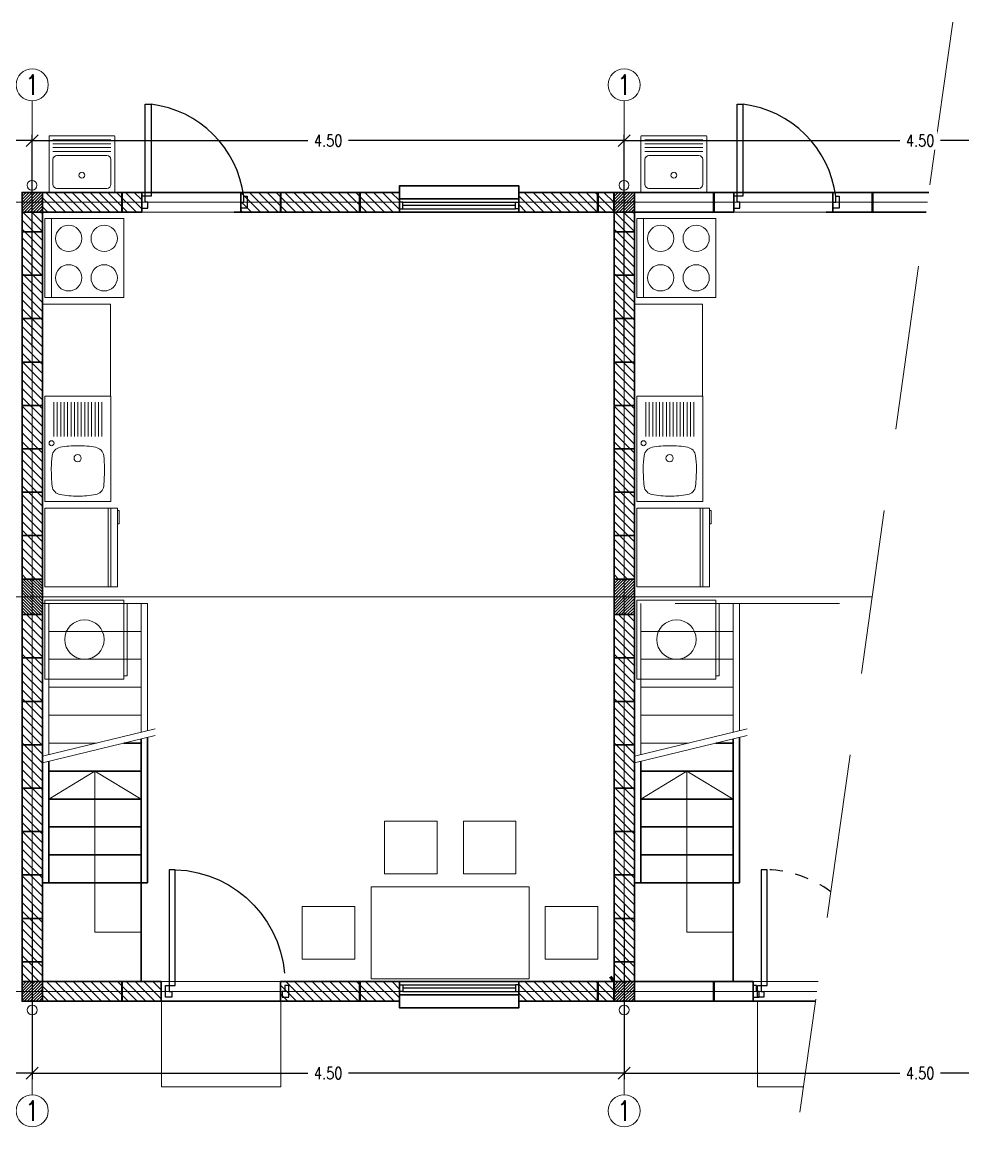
# Model space of a CAD drawing. Header units: metres. Extents: x 45 to 666, y -23 to 325.
# Drawn here: x 309.22 to 316.37, y 94.05 to 102.45 of the extents above; entities that cross this region are included whole.
import ezdxf

# ---------------------------------------------------------------- set-up
doc = ezdxf.new("R2010")
doc.units = ezdxf.units.M
doc.header["$LTSCALE"] = 5
doc.header["$MEASUREMENT"] = 0
doc.linetypes.add('HIDDEN', pattern=[0.375, 0.25, -0.125])
doc.layers.get('0').update_dxf_attribs({"color": 30})
doc.layers.get('DEFPOINTS').update_dxf_attribs({"color": 210})
for name, color, linetype, lineweight in [('A-ANNO-DIMS', 3, 'Continuous', 18), ('A-ANNO-SYMB', 3, 'Continuous', 18), ('A-ANNO-TEXT', 3, 'Continuous', 18), ('A-DOOR-FULL', 4, 'Continuous', 25), ('A-FLOR-FTPT', 6, 'Continuous', 70), ('A-FLOR-LEVL', 7, 'Continuous', 35), ('A-FLOR-OVHD', 3, 'HIDDEN', 18), ('A-FURN', 8, 'Continuous', 18), ('A-GLAZ-FULL', 4, 'Continuous', 25), ('A-WALL-FULL', 7, 'Continuous', 35), ('A-WALL-FULL-EXTR', 7, 'Continuous', 35), ('A-WALL-PATT', 8, 'Continuous', 18)]:
    doc.layers.add(name, color=color, linetype=linetype, lineweight=lineweight)
doc.styles.add('E-ROMANS', font='romans.shx', dxfattribs={"width": 0.8})
doc.dimstyles.new('E-0050_TICK_18', dxfattribs={"dimscale": 0.001, "dimtxt": 90, "dimasz": 90, "dimexe": 45, "dimexo": 30, "dimgap": 45, "dimtad": 0, "dimzin": 0, "dimdsep": 46, "dimtxsty": 'E-ROMANS', "dimblk": 'OBLIQUE', "dimcen": 45, "dimclrd": 256, "dimclre": 256, "dimclrt": 256, "dimadec": 0, "dimazin": 0, "dimtfac": 1, "dimtmove": 1, "dimatfit": 3, "dimldrblk": 'OPEN90', "dimfxl": 1, "dimtfill": 1, "dimtolj": 1, "dimtzin": 0, "dimarcsym": 0})
pattern_1 = [(135, (98.248826, 30.70779), (-0.03367596, -0.03367596), [])]

# ---------------------------------------------------------------- blocks, each defined once
blk = doc.blocks.new('LAVADERO-PL')
at = {"ltscale": 0.25}
for p, q in [((0, -0.245), (0, 0.245)), ((0.005, 0.25), (0.425, 0.25)), ((0.03, -0.19), (0.03, 0.19)), ((0.06, 0.22), (0.25, 0.22)), ((0.28, 0.19), (0.28, -0.19)), ((0.31, 0.22), (0.31, -0.22)), ((0.34, 0.22), (0.34, -0.22)), ((0.37, 0.22), (0.37, -0.22)), ((0.4, 0.22), (0.4, -0.22)), ((0.43, 0.245), (0.43, -0.245)), ((0.425, -0.25), (0.005, -0.25)), ((0.25, -0.22), (0.06, -0.22))]:
    blk.add_line(p, q, dxfattribs=at)
blk.add_circle((0.13, 0), 0.0224, dxfattribs=at)
for centre, radius, start, end in [((0.005, 0.245), 0.005, 90, 180), ((0.06, 0.19), 0.03, 90, 180), ((0.25, 0.19), 0.03, 0, 90), ((0.425, 0.245), 0.005, 0, 90), ((0.005, -0.245), 0.005, 180, 270), ((0.06, -0.19), 0.03, 180, 270), ((0.25, -0.19), 0.03, 270, 0), ((0.425, -0.245), 0.005, 270, 0)]:
    blk.add_arc(centre, radius, start, end, dxfattribs=at)
blk = doc.blocks.new('A$C1B7F5B90')
at = {"layer": 'A-DOOR-FULL'}
for points in [[(0.07, 0.79), (0.07, 0.09), (0.025, 0.09), (0.025, 0.79), (0.07, 0.79)], [(0.025, 0.09), (0, 0.09), (0, 0), (0.045, 0), (0.045, 0.045), (0.025, 0.045), (0.025, 0.09)], [(0.775, 0.09), (0.8, 0.09), (0.8, 0), (0.755, 0), (0.755, 0.045), (0.775, 0.045), (0.775, 0.09)]]:
    blk.add_lwpolyline(points, dxfattribs=at)
at = {"layer": 'A-DOOR-FULL', "linetype": 'HIDDEN'}
blk.add_arc((-0.0286, -0.0143), 0.8104, 7.39733, 83.01047, dxfattribs=at)
blk = doc.blocks.new('COCINA-PL')
blk.add_lwpolyline([(0, 0.3), (0, -0.3), (0.6, -0.3), (0.6, 0.3)], close=True)
blk.add_lwpolyline([(0.05, 0.3), (0.05, -0.3)])
for centre in [(0.18, 0.15), (0.45, 0.15), (0.18, -0.15), (0.45, -0.15)]:
    blk.add_circle(centre, 0.1)
blk = doc.blocks.new('LAVADORA-PL')
for p, q in [((0, 0), (0, 0.6)), ((0, 0.6), (0.6, 0.6)), ((0.6, 0.6), (0.6, 0)), ((0.625, 0.575), (0.625, 0.025)), ((0.6, 0), (0, 0))]:
    blk.add_line(p, q)
for points in [[(0.6, 0.575), (0.625, 0.575)], [(0.6, 0.025), (0.625, 0.025)]]:
    blk.add_lwpolyline(points)
blk.add_circle((0.3, 0.3), 0.15)
blk = doc.blocks.new('LAVAPLATO-PL')
at = {"ltscale": 5}
for p, q in [((0.5, 0.8), (0, 0.8)), ((0, 0.8), (0, 0)), ((0.5, 0), (0.5, 0.8)), ((0.0672, 0.4945), (0.0672, 0.755)), ((0.0672, 0.4945), (0.0672, 0.755)), ((0.0933, 0.4945), (0.0933, 0.755)), ((0.0933, 0.4945), (0.0933, 0.755)), ((0.1195, 0.4945), (0.1194, 0.755)), ((0.1195, 0.4945), (0.1194, 0.755)), ((0.1456, 0.4945), (0.1456, 0.755)), ((0.1456, 0.4945), (0.1456, 0.755)), ((0.1717, 0.4945), (0.1717, 0.755)), ((0.1717, 0.4945), (0.1717, 0.755)), ((0.1978, 0.4945), (0.1978, 0.755)), ((0.1978, 0.4945), (0.1978, 0.755)), ((0.2239, 0.4945), (0.2239, 0.755)), ((0.2239, 0.4945), (0.2239, 0.755)), ((0.25, 0.4945), (0.25, 0.755)), ((0.25, 0.4945), (0.25, 0.755)), ((0.2761, 0.4945), (0.2761, 0.755)), ((0.2761, 0.4945), (0.2761, 0.755)), ((0.3022, 0.4945), (0.3022, 0.755)), ((0.3022, 0.4945), (0.3022, 0.755)), ((0.3283, 0.4945), (0.3283, 0.755)), ((0.3283, 0.4945), (0.3283, 0.755)), ((0.3544, 0.4945), (0.3544, 0.755)), ((0.3544, 0.4945), (0.3544, 0.755)), ((0.3806, 0.4945), (0.3805, 0.755)), ((0.3806, 0.4945), (0.3805, 0.755)), ((0.4067, 0.4945), (0.4067, 0.755)), ((0.4067, 0.4945), (0.4067, 0.755)), ((0.4328, 0.4945), (0.4328, 0.755)), ((0.4328, 0.4945), (0.4328, 0.755)), ((0, 0), (0.5, 0))]:
    blk.add_line(p, q, dxfattribs=at)
for centre, radius in [((0.0499, 0.443), 0.019), ((0.0499, 0.443), 0.019), ((0.248, 0.329), 0.0275), ((0.248, 0.329), 0.0275)]:
    blk.add_circle(centre, radius, dxfattribs=at)
for centre, radius, start, end in [((0.25, -0.326), 0.75, 90, 100.38124), ((0.25, -0.326), 0.75, 90, 100.38124), ((0.25, -0.326), 0.75, 79.61876, 90), ((0.25, -0.326), 0.75, 79.61876, 90), ((0.798, 0.253), 0.75, 172.77, 180), ((0.798, 0.253), 0.75, 172.77, 180), ((0.1284, 0.338), 0.075, 100.38124, 172.77), ((0.1284, 0.338), 0.075, 100.38124, 172.77), ((0.3716, 0.338), 0.075, 7.23, 79.61876), ((0.3716, 0.338), 0.075, 7.23, 79.61876), ((-0.298, 0.253), 0.75, 360, 7.23), ((-0.298, 0.253), 0.75, 360, 7.23), ((1.6099, 0.253), 1.5619, 179.9987, 185.00834), ((1.6099, 0.253), 1.5619, 179.9987, 185.00834), ((-1.1099, 0.253), 1.5619, 354.99166, 0.0013), ((-1.1099, 0.253), 1.5619, 354.99166, 0.0013), ((0.1284, 0.126), 0.075, 187.23, 259.61876), ((0.1284, 0.126), 0.075, 187.23, 259.61876), ((0.3716, 0.126), 0.075, 280.38124, 352.77), ((0.3716, 0.126), 0.075, 280.38124, 352.77), ((0.25, 0.79), 0.75, 259.61876, 270), ((0.25, 0.79), 0.75, 259.61876, 270), ((0.25, 0.79), 0.75, 270, 280.38124), ((0.25, 0.79), 0.75, 270, 280.38124)]:
    blk.add_arc(centre, radius, start, end, dxfattribs=at)
blk = doc.blocks.new('RF-PL')
for p, q in [((0, 0.6), (0.5504, 0.6)), ((0, 0), (0, 0.6)), ((0.481, 0.6), (0.481, 0)), ((0.5008, 0.6), (0.5008, 0)), ((0.5504, 0.6), (0.5504, 0)), ((0.5504, 0.5806), (0.5629, 0.5806)), ((0.5629, 0.5806), (0.5629, 0.4806)), ((0.5629, 0.4806), (0.5504, 0.4806)), ((0.5504, 0), (0, 0))]:
    blk.add_line(p, q)
blk = doc.blocks.new('_Oblique')
at = {"color": 0, "linetype": 'ByBlock', "lineweight": -2}
blk.add_line((-0.5, -0.5), (0.5, 0.5), dxfattribs=at)
blk = doc.blocks.new('*D286')
at = {"layer": 'A-ANNO-DIMS', "lineweight": -2, "transparency": 16777216}
for p, q in [((309.2989, 99.9801), (309.2989, 101.5918)), ((313.7989, 99.9801), (313.7989, 101.5918)), ((309.2989, 101.5468), (311.3941, 101.5468)), ((313.7989, 101.5468), (311.7036, 101.5468))]:
    blk.add_line(p, q, dxfattribs=at)
at = {"layer": 'DEFPOINTS', "color": 0, "transparency": 16777216}
for p in [(313.7989, 101.5468), (309.2989, 99.9501), (313.7989, 99.9501)]:
    blk.add_point(p, dxfattribs=at)
at = {"layer": 'A-ANNO-DIMS', "lineweight": -2, "transparency": 16777216, "xscale": 0.09, "yscale": 0.09, "zscale": 0.09, "rotation": 180}
blk.add_blockref('_Oblique', (309.2989, 101.5468), dxfattribs=at)
at = {"layer": 'A-ANNO-DIMS', "lineweight": -2, "transparency": 16777216, "xscale": 0.09, "yscale": 0.09, "zscale": 0.09}
blk.add_blockref('_Oblique', (313.7989, 101.5468), dxfattribs=at)
at = {"layer": 'A-ANNO-DIMS', "transparency": 16777216, "insert": (311.5489, 101.5468), "char_height": 0.09, "attachment_point": 5, "style": 'E-ROMANS', "bg_fill": 3, "box_fill_scale": 1.25, "bg_fill_color": 256, "bg_fill_true_color": 13158600, "bg_fill_transparency": 0}
blk.add_mtext('\\A1;4.50', dxfattribs=at)
blk = doc.blocks.new('_Open90')
at = {"color": 0, "linetype": 'ByBlock', "lineweight": -2}
for p, q in [((0, 0), (-1, 0)), ((-0.5, 0.5), (0, 0)), ((0, 0), (-0.5, -0.5))]:
    blk.add_line(p, q, dxfattribs=at)
blk = doc.blocks.new('*D287')
at = {"layer": 'A-ANNO-DIMS', "lineweight": -2, "transparency": 16777216}
for p, q in [((309.2989, 95.743), (309.2989, 94.4115)), ((313.7989, 95.743), (313.7989, 94.4115)), ((309.2989, 94.4565), (311.3941, 94.4565)), ((313.7989, 94.4565), (311.7036, 94.4565))]:
    blk.add_line(p, q, dxfattribs=at)
at = {"layer": 'DEFPOINTS', "color": 0, "transparency": 16777216}
for p in [(309.2989, 95.773), (313.7989, 95.773), (313.7989, 94.4565)]:
    blk.add_point(p, dxfattribs=at)
at = {"layer": 'A-ANNO-DIMS', "lineweight": -2, "transparency": 16777216, "xscale": 0.09, "yscale": 0.09, "zscale": 0.09, "rotation": 180}
blk.add_blockref('_Oblique', (309.2989, 94.4565), dxfattribs=at)
at = {"layer": 'A-ANNO-DIMS', "lineweight": -2, "transparency": 16777216, "xscale": 0.09, "yscale": 0.09, "zscale": 0.09}
blk.add_blockref('_Oblique', (313.7989, 94.4565), dxfattribs=at)
at = {"layer": 'A-ANNO-DIMS', "transparency": 16777216, "insert": (311.5489, 94.4565), "char_height": 0.09, "attachment_point": 5, "style": 'E-ROMANS', "bg_fill": 3, "box_fill_scale": 1.25, "bg_fill_color": 256, "bg_fill_true_color": 13158600, "bg_fill_transparency": 0}
blk.add_mtext('\\A1;4.50', dxfattribs=at)
blk = doc.blocks.new('*D288')
at = {"layer": 'A-ANNO-DIMS', "lineweight": -2, "transparency": 16777216}
for p, q in [((313.7989, 101.5393), (313.7989, 101.5918)), ((318.2989, 101.5393), (318.2989, 101.5918)), ((313.7989, 101.5468), (315.8941, 101.5468)), ((318.2989, 101.5468), (316.2036, 101.5468))]:
    blk.add_line(p, q, dxfattribs=at)
at = {"layer": 'DEFPOINTS', "color": 0, "transparency": 16777216}
for p in [(313.7989, 101.5093), (318.2989, 101.5468), (318.2989, 101.5093)]:
    blk.add_point(p, dxfattribs=at)
at = {"layer": 'A-ANNO-DIMS', "lineweight": -2, "transparency": 16777216, "xscale": 0.09, "yscale": 0.09, "zscale": 0.09, "rotation": 180}
blk.add_blockref('_Oblique', (313.7989, 101.5468), dxfattribs=at)
at = {"layer": 'A-ANNO-DIMS', "lineweight": -2, "transparency": 16777216, "xscale": 0.09, "yscale": 0.09, "zscale": 0.09}
blk.add_blockref('_Oblique', (318.2989, 101.5468), dxfattribs=at)
at = {"layer": 'A-ANNO-DIMS', "transparency": 16777216, "insert": (316.0489, 101.5468), "char_height": 0.09, "attachment_point": 5, "style": 'E-ROMANS', "bg_fill": 3, "box_fill_scale": 1.25, "bg_fill_color": 256, "bg_fill_true_color": 13158600, "bg_fill_transparency": 0}
blk.add_mtext('\\A1;4.50', dxfattribs=at)
blk = doc.blocks.new('*D289')
at = {"layer": 'A-ANNO-DIMS', "lineweight": -2, "transparency": 16777216}
for p, q in [((313.7989, 95.743), (313.7989, 94.4115)), ((318.2989, 95.743), (318.2989, 94.4115)), ((313.7989, 94.4565), (315.8941, 94.4565)), ((318.2989, 94.4565), (316.2036, 94.4565))]:
    blk.add_line(p, q, dxfattribs=at)
at = {"layer": 'DEFPOINTS', "color": 0, "transparency": 16777216}
for p in [(313.7989, 95.773), (318.2989, 95.773), (318.2989, 94.4565)]:
    blk.add_point(p, dxfattribs=at)
at = {"layer": 'A-ANNO-DIMS', "lineweight": -2, "transparency": 16777216, "xscale": 0.09, "yscale": 0.09, "zscale": 0.09, "rotation": 180}
blk.add_blockref('_Oblique', (313.7989, 94.4565), dxfattribs=at)
at = {"layer": 'A-ANNO-DIMS', "lineweight": -2, "transparency": 16777216, "xscale": 0.09, "yscale": 0.09, "zscale": 0.09}
blk.add_blockref('_Oblique', (318.2989, 94.4565), dxfattribs=at)
at = {"layer": 'A-ANNO-DIMS', "transparency": 16777216, "insert": (316.0489, 94.4565), "char_height": 0.09, "attachment_point": 5, "style": 'E-ROMANS', "bg_fill": 3, "box_fill_scale": 1.25, "bg_fill_color": 256, "bg_fill_true_color": 13158600, "bg_fill_transparency": 0}
blk.add_mtext('\\A1;4.50', dxfattribs=at)
blk = doc.blocks.new('*D296')
at = {"layer": 'A-ANNO-DIMS', "lineweight": -2, "transparency": 16777216}
for p, q in [((304.7989, 99.9801), (304.7989, 101.5918)), ((309.2989, 99.9801), (309.2989, 101.5918)), ((304.7989, 101.5468), (306.8941, 101.5468)), ((309.2989, 101.5468), (307.2036, 101.5468))]:
    blk.add_line(p, q, dxfattribs=at)
at = {"layer": 'DEFPOINTS', "color": 0, "transparency": 16777216}
for p in [(309.2989, 101.5468), (304.7989, 99.9501), (309.2989, 99.9501)]:
    blk.add_point(p, dxfattribs=at)
at = {"layer": 'A-ANNO-DIMS', "lineweight": -2, "transparency": 16777216, "xscale": 0.09, "yscale": 0.09, "zscale": 0.09, "rotation": 180}
blk.add_blockref('_Oblique', (304.7989, 101.5468), dxfattribs=at)
at = {"layer": 'A-ANNO-DIMS', "lineweight": -2, "transparency": 16777216, "xscale": 0.09, "yscale": 0.09, "zscale": 0.09}
blk.add_blockref('_Oblique', (309.2989, 101.5468), dxfattribs=at)
at = {"layer": 'A-ANNO-DIMS', "transparency": 16777216, "insert": (307.0489, 101.5468), "char_height": 0.09, "attachment_point": 5, "style": 'E-ROMANS', "bg_fill": 3, "box_fill_scale": 1.25, "bg_fill_color": 256, "bg_fill_true_color": 13158600, "bg_fill_transparency": 0}
blk.add_mtext('\\A1;4.50', dxfattribs=at)
blk = doc.blocks.new('*D297')
at = {"layer": 'A-ANNO-DIMS', "lineweight": -2, "transparency": 16777216}
for p, q in [((304.7989, 95.743), (304.7989, 94.4115)), ((309.2989, 95.743), (309.2989, 94.4115)), ((304.7989, 94.4565), (306.8941, 94.4565)), ((309.2989, 94.4565), (307.2036, 94.4565))]:
    blk.add_line(p, q, dxfattribs=at)
at = {"layer": 'DEFPOINTS', "color": 0, "transparency": 16777216}
for p in [(304.7989, 95.773), (309.2989, 95.773), (309.2989, 94.4565)]:
    blk.add_point(p, dxfattribs=at)
at = {"layer": 'A-ANNO-DIMS', "lineweight": -2, "transparency": 16777216, "xscale": 0.09, "yscale": 0.09, "zscale": 0.09, "rotation": 180}
blk.add_blockref('_Oblique', (304.7989, 94.4565), dxfattribs=at)
at = {"layer": 'A-ANNO-DIMS', "lineweight": -2, "transparency": 16777216, "xscale": 0.09, "yscale": 0.09, "zscale": 0.09}
blk.add_blockref('_Oblique', (309.2989, 94.4565), dxfattribs=at)
at = {"layer": 'A-ANNO-DIMS', "transparency": 16777216, "insert": (307.0489, 94.4565), "char_height": 0.09, "attachment_point": 5, "style": 'E-ROMANS', "bg_fill": 3, "box_fill_scale": 1.25, "bg_fill_color": 256, "bg_fill_true_color": 13158600, "bg_fill_transparency": 0}
blk.add_mtext('\\A1;4.50', dxfattribs=at)
blk = doc.blocks.new('A$C65E00405')
at = {"layer": 'A-DOOR-FULL'}
blk.add_lwpolyline([(0.9084, 0.09), (0.8634, 0.09), (0.8634, 0.97), (0.9084, 0.97)], close=True, dxfattribs=at)
for points in [[(0, 0.09), (0.0294, 0.09), (0.0294, 0.045), (0.0494, 0.045), (0.0494, 0), (0, 0), (0, 0.09)], [(0.9378, 0.09), (0.9084, 0.09), (0.9084, 0.045), (0.8884, 0.045), (0.8884, 0), (0.9378, 0), (0.9378, 0.09)]]:
    blk.add_lwpolyline(points, dxfattribs=at)
at = {"layer": 'A-DOOR-FULL', "linetype": 'HIDDEN'}
blk.add_arc((0.8896, 0.11), 0.8604, 91.74437, 181.33429, dxfattribs=at)

msp = doc.modelspace()

# ---------------------------------------------------------------- hatches: boundary and pattern name
at = {"layer": 'A-WALL-PATT'}
h = msp.add_hatch(dxfattribs=at)
h.set_pattern_fill('LINE', color=256, scale=0.005, angle=45, style=0)
h.set_pattern_definition([(45, (153.83231, 30.70779), (-0.0112253202, 0.0112253202), [])])
h.paths.add_polyline_path([(309.3759, 101.1536), (309.2219, 101.1536), (309.2219, 101.0036), (309.3759, 101.0036)])
h = msp.add_hatch(dxfattribs=at)
h.set_pattern_fill('LINE', color=256, scale=0.015, angle=135, style=0)
h.set_pattern_definition(pattern_1)
h.paths.add_polyline_path([(310.1319, 101.1536), (309.3789, 101.1536), (309.3789, 101.0036), (310.1319, 101.0036)])
h.paths.add_polyline_path([(311.8614, 101.1536), (311.2614, 101.1536), (311.2614, 101.0036), (311.8614, 101.0036)])
h.paths.add_polyline_path([(311.2614, 101.1536), (310.8849, 101.1536), (310.8849, 101.1236), (310.8849, 101.1236), (310.8849, 101.0336), (310.8849, 101.0336), (310.8849, 101.0036), (311.2614, 101.0036)])
h.paths.add_polyline_path([(312.0909, 101.1536), (311.8614, 101.1536), (311.8614, 101.0036), (312.0909, 101.0036)])
h.paths.add_polyline_path([(313.7219, 101.1536), (312.9969, 101.1536), (312.9969, 101.0036), (313.7219, 101.0036)])
h = msp.add_hatch(dxfattribs=at)
h.set_pattern_fill('LINE', color=256, scale=0.005, angle=45, style=0)
h.set_pattern_definition([(45, (158.33231, 30.70779), (-0.0112253202, 0.0112253202), [])])
h.paths.add_polyline_path([(313.8759, 101.1536), (313.7219, 101.1536), (313.7219, 101.0036), (313.8759, 101.0036)])
h = msp.add_hatch(dxfattribs=at)
h.set_pattern_fill('LINE', color=256, scale=0.005, angle=45, style=0)
h.set_pattern_definition([(45, (158.33231, 30.70779), (-0.0112253202, 0.0112253202), [])])
h.paths.add_polyline_path([(313.8759, 101.1536), (313.7219, 101.1536), (313.7219, 101.0036), (313.8759, 101.0036)])
h = msp.add_hatch(dxfattribs=at)
h.set_pattern_fill('LINE', color=256, scale=0.015, angle=135, style=0)
h.set_pattern_definition([(135, (93.748826, 30.70779), (-0.03367596, -0.03367596), [])])
h.paths.add_polyline_path([(309.3759, 101.0036), (309.2219, 101.0036), (309.2219, 100.8536), (309.3759, 100.8536)])
h.paths.add_polyline_path([(309.3759, 100.8536), (309.2219, 100.8536), (309.2219, 100.5236), (309.3759, 100.5236)])
h.paths.add_polyline_path([(309.3759, 100.5236), (309.2219, 100.5236), (309.2219, 100.1936), (309.3759, 100.1936)])
h.paths.add_polyline_path([(309.3759, 100.1936), (309.2219, 100.1936), (309.2219, 99.8636), (309.3759, 99.8636)])
h.paths.add_polyline_path([(309.3759, 99.8636), (309.2219, 99.8636), (309.2219, 99.5336), (309.3759, 99.5336)])
h.paths.add_polyline_path([(309.3759, 99.5336), (309.2219, 99.5336), (309.2219, 99.2036), (309.3759, 99.2036)])
h.paths.add_polyline_path([(309.3759, 99.2036), (309.2219, 99.2036), (309.2219, 98.8736), (309.3759, 98.8736)])
h.paths.add_polyline_path([(309.3759, 98.8736), (309.2219, 98.8736), (309.2219, 98.5436), (309.3759, 98.5436)])
h.paths.add_polyline_path([(309.3759, 98.5436), (309.2219, 98.5436), (309.2219, 98.2136), (309.3759, 98.2136)])
h.paths.add_polyline_path([(309.3759, 97.9436), (309.2219, 97.9436), (309.2219, 97.6136), (309.3759, 97.6136)])
h.paths.add_polyline_path([(309.3759, 97.6136), (309.2219, 97.6136), (309.2219, 97.2836), (309.3759, 97.2836)])
h.paths.add_polyline_path([(309.3759, 97.2836), (309.2219, 97.2836), (309.2219, 96.9536), (309.3759, 96.9536)])
h.paths.add_polyline_path([(309.3759, 96.9536), (309.2219, 96.9536), (309.2219, 96.6236), (309.3759, 96.6236)])
h.paths.add_polyline_path([(309.3759, 96.6236), (309.2219, 96.6236), (309.2219, 96.2936), (309.3759, 96.2936)])
h.paths.add_polyline_path([(309.3759, 96.2936), (309.2219, 96.2936), (309.2219, 95.9636), (309.3759, 95.9636)])
h.paths.add_polyline_path([(309.3759, 95.9636), (309.2219, 95.9636), (309.2219, 95.6336), (309.3759, 95.6336)])
h.paths.add_polyline_path([(309.3759, 95.6336), (309.2219, 95.6336), (309.2219, 95.3036), (309.3759, 95.3036)])
h.paths.add_polyline_path([(309.3759, 95.3036), (309.2219, 95.3036), (309.2219, 95.1536), (309.3759, 95.1536)])
h = msp.add_hatch(dxfattribs=at)
h.set_pattern_fill('LINE', color=256, scale=0.015, angle=135, style=0)
h.set_pattern_definition(pattern_1)
h.paths.add_polyline_path([(313.8759, 101.0036), (313.7219, 101.0036), (313.7219, 100.8536), (313.8759, 100.8536)])
h.paths.add_polyline_path([(313.8759, 100.8536), (313.7219, 100.8536), (313.7219, 100.5236), (313.8759, 100.5236)])
h.paths.add_polyline_path([(313.8759, 100.5236), (313.7219, 100.5236), (313.7219, 100.1936), (313.8759, 100.1936)])
h.paths.add_polyline_path([(313.8759, 100.1936), (313.7219, 100.1936), (313.7219, 99.8636), (313.8759, 99.8636)])
h.paths.add_polyline_path([(313.8759, 99.8636), (313.7219, 99.8636), (313.7219, 99.5336), (313.8759, 99.5336)])
h.paths.add_polyline_path([(313.8759, 99.5336), (313.7219, 99.5336), (313.7219, 99.2036), (313.8759, 99.2036)])
h.paths.add_polyline_path([(313.8759, 99.2036), (313.7219, 99.2036), (313.7219, 98.8736), (313.8759, 98.8736)])
h.paths.add_polyline_path([(313.8759, 98.8736), (313.7219, 98.8736), (313.7219, 98.5436), (313.8759, 98.5436)])
h.paths.add_polyline_path([(313.8759, 98.5436), (313.7219, 98.5436), (313.7219, 98.2136), (313.8759, 98.2136)])
h.paths.add_polyline_path([(313.8759, 97.9436), (313.7219, 97.9436), (313.7219, 97.6136), (313.8759, 97.6136)])
h.paths.add_polyline_path([(313.8759, 97.6136), (313.7219, 97.6136), (313.7219, 97.2836), (313.8759, 97.2836)])
h.paths.add_polyline_path([(313.8759, 97.2836), (313.7219, 97.2836), (313.7219, 96.9536), (313.8759, 96.9536)])
h.paths.add_polyline_path([(313.8759, 96.9536), (313.7219, 96.9536), (313.7219, 96.6236), (313.8759, 96.6236)])
h.paths.add_polyline_path([(313.8759, 96.6236), (313.7219, 96.6236), (313.7219, 96.2936), (313.8759, 96.2936)])
h.paths.add_polyline_path([(313.8759, 96.2936), (313.7219, 96.2936), (313.7219, 95.9636), (313.8759, 95.9636)])
h.paths.add_polyline_path([(313.8759, 95.9636), (313.7219, 95.9636), (313.7219, 95.6336), (313.8759, 95.6336)])
h.paths.add_polyline_path([(313.8759, 95.6336), (313.7219, 95.6336), (313.7219, 95.3036), (313.8759, 95.3036)])
h.paths.add_polyline_path([(313.8759, 95.3036), (313.7219, 95.3036), (313.7219, 95.1536), (313.8759, 95.1536)])
h = msp.add_hatch(dxfattribs=at)
h.set_pattern_fill('LINE', color=256, scale=0.005, angle=45, style=0)
h.set_pattern_definition([(135, (464.765393, 30.70779), (0.0112253202, 0.0112253202), [])])
h.paths.add_polyline_path([(309.3759, 97.9436), (309.2219, 97.9436), (309.2219, 98.2136), (309.3759, 98.2136)])
h = msp.add_hatch(dxfattribs=at)
h.set_pattern_fill('LINE', color=256, scale=0.005, angle=45, style=0)
h.set_pattern_definition([(45, (158.33231, 30.70779), (-0.0112253202, 0.0112253202), [])])
h.paths.add_polyline_path([(313.7219, 97.9436), (313.8759, 97.9436), (313.8759, 98.2136), (313.7219, 98.2136)])
h = msp.add_hatch(dxfattribs=at)
h.set_pattern_fill('LINE', color=256, scale=0.005, angle=45, style=0)
h.set_pattern_definition([(45, (158.33231, 30.70779), (-0.0112253202, 0.0112253202), [])])
h.paths.add_polyline_path([(313.7219, 97.9436), (313.8759, 97.9436), (313.8759, 98.2136), (313.7219, 98.2136)])
h = msp.add_hatch(dxfattribs=at)
h.set_pattern_fill('LINE', color=256, scale=0.005, angle=45, style=0)
h.set_pattern_definition([(45, (153.83231, 24.70779), (-0.0112253202, 0.0112253202), [])])
h.paths.add_polyline_path([(309.3759, 95.1536), (309.2219, 95.1536), (309.2219, 95.0036), (309.3759, 95.0036)])
h = msp.add_hatch(dxfattribs=at)
h.set_pattern_fill('LINE', color=256, scale=0.005, angle=45, style=0)
h.set_pattern_definition([(45, (153.83231, 24.70779), (-0.0112253202, 0.0112253202), [])])
h.paths.add_polyline_path([(309.3759, 95.1536), (309.2219, 95.1536), (309.2219, 95.0036), (309.3759, 95.0036)])
h = msp.add_hatch(dxfattribs=at)
h.set_pattern_fill('LINE', color=256, scale=0.015, angle=135, style=0)
h.set_pattern_definition(pattern_1)
h.paths.add_polyline_path([(310.2789, 95.1536), (309.3759, 95.1536), (309.3759, 95.0036), (310.2789, 95.0036)])
h.paths.add_polyline_path([(312.0909, 95.1536), (311.1849, 95.1536), (311.1849, 95.0036), (312.0909, 95.0036)])
h.paths.add_polyline_path([(313.7219, 95.1536), (312.9969, 95.1536), (312.9969, 95.0036), (313.7219, 95.0036)])
h = msp.add_hatch(dxfattribs=at)
h.set_pattern_fill('LINE', color=256, scale=0.005, angle=45, style=0)
h.set_pattern_definition([(45, (158.33231, 24.70779), (-0.0112253202, 0.0112253202), [])])
h.paths.add_polyline_path([(313.8759, 95.1536), (313.7219, 95.1536), (313.7219, 95.0036), (313.8759, 95.0036)])
h = msp.add_hatch(dxfattribs=at)
h.set_pattern_fill('LINE', color=256, scale=0.005, angle=45, style=0)
h.set_pattern_definition([(45, (158.33231, 24.70779), (-0.0112253202, 0.0112253202), [])])
h.paths.add_polyline_path([(313.8759, 95.1536), (313.7219, 95.1536), (313.7219, 95.0036), (313.8759, 95.0036)])

# ---------------------------------------------------------------- linework, layer by layer
at = {"layer": 'A-ANNO-SYMB', "ltscale": 2}
for points in [[(309.2989, 101.849), (309.2989, 94.2923)], [(313.7989, 101.849), (313.7989, 94.2923)]]:
    msp.add_lwpolyline(points, dxfattribs=at)
at = {"layer": 'A-ANNO-SYMB'}
msp.add_lwpolyline([(303.1087, 98.0775), (315.6838, 98.078)], dxfattribs=at)
at = {"layer": 'A-ANNO-SYMB', "linetype": 'Continuous', "ltscale": 5}
for centre in [(309.2989, 101.971), (313.7989, 101.971), (309.2989, 94.1704), (313.7989, 94.1704)]:
    msp.add_circle(centre, 0.1219, dxfattribs=at)
at = {"layer": 'A-DOOR-FULL'}
msp.add_lwpolyline([(314.8405, 95.1236), (314.8855, 95.1236), (314.8855, 96.0036), (314.8405, 96.0036)], close=True, dxfattribs=at)
for points in [[(314.8039, 95.1236), (314.7789, 95.1236), (314.7789, 95.0336), (314.8239, 95.0336), (314.8239, 95.0786), (314.8039, 95.0786), (314.8039, 95.1236)], [(314.811, 95.1236), (314.8405, 95.1236), (314.8405, 95.0786), (314.8605, 95.0786), (314.8605, 95.0336), (314.811, 95.0336), (314.811, 95.1236)]]:
    msp.add_lwpolyline(points, dxfattribs=at)
at = {"layer": 'A-DOOR-FULL', "linetype": 'HIDDEN', "ltscale": 0.05}
msp.add_arc((314.8593, 95.1437), 0.8604, 53.61731, 88.25563, dxfattribs=at)
at = {"layer": 'A-FLOR-FTPT'}
msp.add_line((313.7219, 95.1536), (313.6942, 95.19), dxfattribs=at)
at = {"layer": 'A-FLOR-LEVL'}
for p, q in [((309.9789, 101.1536), (309.9789, 101.0036)), ((309.9819, 101.1536), (309.9819, 101.0036)), ((310.8849, 101.1536), (310.1319, 101.1536)), ((314.4789, 101.1536), (314.4789, 101.0036)), ((314.4819, 101.1536), (314.4819, 101.0036)), ((315.3849, 101.1536), (314.6319, 101.1536)), ((309.9958, 96.9661), (310.1259, 96.9661)), ((310.1259, 95.9036), (310.1259, 96.9975)), ((310.1759, 95.9036), (310.1759, 97.0095)), ((314.4958, 96.9661), (314.6259, 96.9661)), ((314.6259, 95.9036), (314.6259, 96.9975)), ((314.6759, 95.9036), (314.6759, 97.0095)), ((309.4259, 95.9036), (309.4259, 96.8289)), ((313.9259, 95.9036), (313.9259, 96.8289)), ((309.4259, 96.7536), (310.1259, 96.7536)), ((313.9259, 96.7536), (314.6259, 96.7536)), ((309.4259, 96.5411), (310.1259, 96.5411)), ((313.9259, 96.5411), (314.6259, 96.5411)), ((309.4259, 96.3286), (310.1259, 96.3286)), ((313.9259, 96.3286), (314.6259, 96.3286)), ((309.4259, 96.1161), (310.1259, 96.1161)), ((313.9259, 96.1161), (314.6259, 96.1161)), ((309.3779, 95.9036), (310.1759, 95.9036)), ((310.1259, 95.1536), (310.1259, 95.9036)), ((313.8779, 95.9036), (314.6759, 95.9036)), ((314.6259, 95.1536), (314.6259, 95.9036)), ((313.5969, 95.0036), (313.5969, 95.1536)), ((313.5999, 95.0036), (313.5999, 95.1536)), ((313.7189, 95.0036), (313.7189, 95.1536)), ((311.1849, 95.0036), (310.2789, 95.0036)), ((315.2529, 95.0036), (314.7789, 95.0036))]:
    msp.add_line(p, q, dxfattribs=at)
for points in [[(311.1849, 101.1536), (311.1849, 101.0036)], [(311.1879, 101.1536), (311.1879, 101.0036)], [(311.7879, 101.1536), (311.7879, 101.0036)], [(311.7909, 101.1536), (311.7909, 101.0036)], [(312.0909, 101.1536), (312.0909, 101.2036), (312.9969, 101.2036), (312.9969, 101.1536)], [(313.5969, 101.1536), (313.5969, 101.0036)], [(313.5999, 101.1536), (313.5999, 101.0036)], [(313.7189, 101.1536), (313.7189, 101.0036)], [(315.6849, 101.1536), (315.6849, 101.0036)], [(315.6879, 101.1536), (315.6879, 101.0036)], [(312.0909, 101.1036), (312.9969, 101.1036)], [(312.0909, 101.0036), (312.9969, 101.0036)], [(309.9789, 95.0036), (309.9789, 95.1536)], [(309.9819, 95.0036), (309.9819, 95.1536)], [(311.7879, 95.0036), (311.7879, 95.1536)], [(311.7909, 95.0036), (311.7909, 95.1536)], [(312.0909, 95.1536), (312.9969, 95.1536)], [(314.4789, 95.0036), (314.4789, 95.1536)], [(314.4819, 95.0036), (314.4819, 95.1536)], [(312.0909, 95.0536), (312.9969, 95.0536)], [(312.0909, 95.0036), (312.0909, 94.9536), (312.9969, 94.9536), (312.9969, 95.0036)]]:
    msp.add_lwpolyline(points, dxfattribs=at)
at = {"layer": 'A-FLOR-OVHD'}
for p, q in [((310.1319, 101.0036), (310.8849, 101.0036)), ((314.6319, 101.0036), (315.3849, 101.0036)), ((309.4259, 96.8784), (309.4259, 98.0286)), ((310.1259, 97.0475), (310.1259, 98.0286)), ((310.1759, 97.0595), (310.1759, 98.0286)), ((313.9259, 96.8784), (313.9259, 98.0286)), ((314.6259, 97.0475), (314.6259, 98.0286)), ((314.6759, 97.0595), (314.6759, 98.0286)), ((309.4259, 97.8161), (310.1259, 97.8161)), ((313.9259, 97.8161), (314.6259, 97.8161)), ((309.4259, 97.6036), (310.1259, 97.6036)), ((313.9259, 97.6036), (314.6259, 97.6036)), ((309.4259, 97.3911), (310.1259, 97.3911)), ((313.9259, 97.3911), (314.6259, 97.3911)), ((309.4259, 97.1786), (310.1259, 97.1786)), ((313.9259, 97.1786), (314.6259, 97.1786)), ((309.4259, 96.9661), (309.7882, 96.9661)), ((313.9259, 96.9661), (314.2882, 96.9661)), ((310.2789, 95.1536), (311.1849, 95.1536)), ((314.7789, 95.1536), (315.2739, 95.1536)), ((310.2819, 95.0036), (310.2819, 94.3536)), ((311.1879, 95.0036), (311.1879, 94.3536)), ((314.8114, 95.0036), (314.8114, 94.3536)), ((310.2819, 94.3536), (311.1879, 94.3536)), ((314.8114, 94.3536), (315.1618, 94.3536))]:
    msp.add_line(p, q, dxfattribs=at)
for points in [[(316.2963, 102.448), (315.1347, 94.1603)], [(310.1759, 98.0286), (309.3759, 98.0286)], [(315.4364, 98.0286), (313.8759, 98.0286)], [(309.3779, 96.8669), (310.2346, 97.0736)], [(309.3779, 96.8169), (310.2346, 97.0236)], [(313.8779, 96.8669), (314.7346, 97.0736)], [(313.8779, 96.8169), (314.7346, 97.0236)], [(309.7759, 96.7536), (309.4259, 96.5411)], [(310.1259, 95.5286), (309.7759, 95.5286), (309.7759, 96.7536)], [(309.7759, 96.7536), (310.1259, 96.5411)], [(314.2759, 96.7536), (313.9259, 96.5411)], [(314.6259, 95.5286), (314.2759, 95.5286), (314.2759, 96.7536)], [(314.2759, 96.7536), (314.6259, 96.5411)]]:
    msp.add_lwpolyline(points, dxfattribs=at)
at = {"layer": 'A-FURN'}
for p, q in [((309.8938, 100.3036), (309.3759, 100.3036)), ((309.8938, 99.6036), (309.8938, 100.3036)), ((314.3938, 100.3036), (313.8759, 100.3036)), ((314.3938, 99.6036), (314.3938, 100.3036))]:
    msp.add_line(p, q, dxfattribs=at)
for points in [[(311.9763, 96.3736), (312.3763, 96.3736), (312.3763, 95.9736), (311.9763, 95.9736), (311.9763, 96.3736)], [(312.9763, 96.3736), (312.5763, 96.3736), (312.5763, 95.9736), (312.9763, 95.9736), (312.9763, 96.3736)], [(313.0763, 95.8736), (313.0763, 95.1736), (311.8763, 95.1736), (311.8763, 95.8736), (313.0763, 95.8736)], [(311.3518, 95.7236), (311.7518, 95.7236), (311.7518, 95.3236), (311.3518, 95.3236), (311.3518, 95.7236)], [(313.5991, 95.7236), (313.1991, 95.7236), (313.1991, 95.3236), (313.5991, 95.3236), (313.5991, 95.7236)]]:
    msp.add_lwpolyline(points, dxfattribs=at)
for centre in [(309.2974, 101.2078), (309.2974, 101.2078), (313.7974, 101.2078), (313.7974, 101.2078), (309.2986, 94.9372), (309.2986, 94.9372), (313.7986, 94.9372), (313.7986, 94.9372)]:
    msp.add_circle(centre, 0.0375, dxfattribs=at)
at = {"layer": 'A-GLAZ-FULL'}
for p, q in [((312.1159, 101.0786), (312.9715, 101.0786)), ((312.9715, 101.0536), (312.1159, 101.0536)), ((312.1159, 101.0286), (312.9715, 101.0286)), ((312.1159, 95.1286), (312.9714, 95.1286)), ((312.9719, 95.1036), (312.1164, 95.1036)), ((312.1159, 95.0786), (312.9714, 95.0786))]:
    msp.add_line(p, q, dxfattribs=at)
for points in [[(312.0909, 101.0286), (312.1159, 101.0286), (312.1159, 101.0786), (312.0909, 101.0786)], [(312.9969, 101.0286), (312.9715, 101.0286), (312.9715, 101.0786), (312.9969, 101.0786)], [(312.0909, 95.1286), (312.1159, 95.1286), (312.1159, 95.0786), (312.0909, 95.0786)], [(312.9969, 95.1286), (312.9714, 95.1286), (312.9714, 95.0786), (312.9969, 95.0786)]]:
    msp.add_lwpolyline(points, dxfattribs=at)
at = {"layer": 'A-WALL-FULL'}
for points in [[(309.3759, 101.1536), (309.2219, 101.1536), (309.2219, 95.0036), (309.2219, 95.0036), (309.3759, 95.0036)], [(309.2219, 101.1536), (309.3759, 101.1536), (309.3759, 95.0036), (309.3759, 95.0036), (309.2219, 95.0036)], [(313.7219, 101.1536), (313.8759, 101.1536), (313.8759, 95.0036), (313.8759, 95.0036), (313.7219, 95.0036)], [(313.7219, 101.1536), (313.8759, 101.1536), (313.8759, 95.0036), (313.8759, 95.0036), (313.7219, 95.0036)]]:
    msp.add_lwpolyline(points, close=True, dxfattribs=at)
for points in [[(309.2219, 101.0036), (309.3759, 101.0036)], [(309.3759, 101.0036), (309.2219, 101.0036)], [(309.2219, 101.0036), (309.3759, 101.0036)], [(313.7219, 101.0036), (313.8759, 101.0036)], [(313.7219, 101.0036), (313.8759, 101.0036)], [(309.3759, 100.8536), (309.2219, 100.8536)], [(309.2219, 100.8536), (309.3759, 100.8536)], [(309.2219, 100.8536), (309.3759, 100.8536)], [(313.7219, 100.8536), (313.8759, 100.8536)], [(313.7219, 100.8536), (313.8759, 100.8536)], [(309.3759, 100.5236), (309.2219, 100.5236)], [(309.2219, 100.5236), (309.3759, 100.5236)], [(309.2219, 100.5236), (309.3759, 100.5236)], [(313.7219, 100.5236), (313.8759, 100.5236)], [(313.7219, 100.5236), (313.8759, 100.5236)], [(309.3759, 100.1936), (309.2219, 100.1936)], [(309.2219, 100.1936), (309.3759, 100.1936)], [(309.2219, 100.1936), (309.3759, 100.1936)], [(313.7219, 100.1936), (313.8759, 100.1936)], [(313.7219, 100.1936), (313.8759, 100.1936)], [(309.3759, 99.8636), (309.2219, 99.8636)], [(309.2219, 99.8636), (309.3759, 99.8636)], [(309.2219, 99.8636), (309.3759, 99.8636)], [(313.7219, 99.8636), (313.8759, 99.8636)], [(313.7219, 99.8636), (313.8759, 99.8636)], [(309.3759, 99.5336), (309.2219, 99.5336)], [(309.2219, 99.5336), (309.3759, 99.5336)], [(309.2219, 99.5336), (309.3759, 99.5336)], [(313.7219, 99.5336), (313.8759, 99.5336)], [(313.7219, 99.5336), (313.8759, 99.5336)], [(309.3759, 99.2036), (309.2219, 99.2036)], [(309.2219, 99.2036), (309.3759, 99.2036)], [(309.2219, 99.2036), (309.3759, 99.2036)], [(313.7219, 99.2036), (313.8759, 99.2036)], [(313.7219, 99.2036), (313.8759, 99.2036)], [(309.3759, 98.8736), (309.2219, 98.8736)], [(309.2219, 98.8736), (309.3759, 98.8736)], [(309.2219, 98.8736), (309.3759, 98.8736)], [(313.7219, 98.8736), (313.8759, 98.8736)], [(313.7219, 98.8736), (313.8759, 98.8736)], [(309.3759, 98.5436), (309.2219, 98.5436)], [(309.2219, 98.5436), (309.3759, 98.5436)], [(309.2219, 98.5436), (309.3759, 98.5436)], [(313.7219, 98.5436), (313.8759, 98.5436)], [(313.7219, 98.5436), (313.8759, 98.5436)], [(309.3759, 98.2136), (309.2219, 98.2136)], [(309.2219, 98.2136), (309.3759, 98.2136)], [(309.2219, 98.2136), (309.3759, 98.2136)], [(313.7219, 98.2136), (313.8759, 98.2136)], [(313.7219, 98.2136), (313.8759, 98.2136)], [(309.3759, 97.9436), (309.2219, 97.9436)], [(309.2219, 97.9436), (309.3759, 97.9436)], [(309.2219, 97.9436), (309.3759, 97.9436)], [(313.7219, 97.9436), (313.8759, 97.9436)], [(313.7219, 97.9436), (313.8759, 97.9436)], [(309.3759, 97.6136), (309.2219, 97.6136)], [(309.2219, 97.6136), (309.3759, 97.6136)], [(309.2219, 97.6136), (309.3759, 97.6136)], [(313.7219, 97.6136), (313.8759, 97.6136)], [(313.7219, 97.6136), (313.8759, 97.6136)], [(309.3759, 97.2836), (309.2219, 97.2836)], [(309.2219, 97.2836), (309.3759, 97.2836)], [(309.2219, 97.2836), (309.3759, 97.2836)], [(313.7219, 97.2836), (313.8759, 97.2836)], [(313.7219, 97.2836), (313.8759, 97.2836)], [(309.3759, 96.9536), (309.2219, 96.9536)], [(309.2219, 96.9536), (309.3759, 96.9536)], [(309.2219, 96.9536), (309.3759, 96.9536)], [(313.7219, 96.9536), (313.8759, 96.9536)], [(313.7219, 96.9536), (313.8759, 96.9536)], [(309.3759, 96.6236), (309.2219, 96.6236)], [(309.2219, 96.6236), (309.3759, 96.6236)], [(309.2219, 96.6236), (309.3759, 96.6236)], [(313.7219, 96.6236), (313.8759, 96.6236)], [(313.7219, 96.6236), (313.8759, 96.6236)], [(309.3759, 96.2936), (309.2219, 96.2936)], [(309.2219, 96.2936), (309.3759, 96.2936)], [(309.2219, 96.2936), (309.3759, 96.2936)], [(313.7219, 96.2936), (313.8759, 96.2936)], [(313.7219, 96.2936), (313.8759, 96.2936)], [(309.3759, 95.9636), (309.2219, 95.9636)], [(309.2219, 95.9636), (309.3759, 95.9636)], [(309.2219, 95.9636), (309.3759, 95.9636)], [(313.7219, 95.9636), (313.8759, 95.9636)], [(313.7219, 95.9636), (313.8759, 95.9636)], [(309.3759, 95.6336), (309.2219, 95.6336)], [(309.2219, 95.6336), (309.3759, 95.6336)], [(309.2219, 95.6336), (309.3759, 95.6336)], [(313.7219, 95.6336), (313.8759, 95.6336)], [(313.7219, 95.6336), (313.8759, 95.6336)], [(309.3759, 95.3036), (309.2219, 95.3036)], [(309.2219, 95.3036), (309.3759, 95.3036)], [(309.2219, 95.3036), (309.3759, 95.3036)], [(313.7219, 95.3036), (313.8759, 95.3036)], [(313.7219, 95.3036), (313.8759, 95.3036)], [(309.2219, 95.1536), (309.3759, 95.1536)], [(309.3759, 95.1536), (309.2219, 95.1536)], [(309.2219, 95.1536), (309.3759, 95.1536)], [(313.7219, 95.1536), (313.8759, 95.1536)], [(313.7219, 95.1536), (313.8759, 95.1536)]]:
    msp.add_lwpolyline(points, dxfattribs=at)
at = {"layer": 'A-WALL-FULL-EXTR'}
for p, q in [((310.1319, 101.1536), (309.3759, 101.1536)), ((314.6319, 101.1536), (313.8759, 101.1536)), ((309.3759, 101.0036), (310.1319, 101.0036)), ((313.8759, 101.0036), (314.6319, 101.0036)), ((309.3759, 95.1536), (310.2789, 95.1536)), ((313.8759, 95.1536), (314.7789, 95.1536)), ((310.2789, 95.0036), (309.3759, 95.0036)), ((314.7789, 95.0036), (313.8759, 95.0036))]:
    msp.add_line(p, q, dxfattribs=at)
for points in [[(310.1319, 101.0036), (310.1319, 101.1536)], [(310.8849, 101.1536), (312.0909, 101.1536)], [(310.8849, 101.1536), (310.8849, 101.0036)], [(312.0909, 101.1536), (312.0909, 101.0036)], [(312.9969, 101.1536), (312.9969, 101.0036)], [(312.9969, 101.1536), (313.7219, 101.1536)], [(314.6319, 101.0036), (314.6319, 101.1536)], [(315.3849, 101.1536), (316.1149, 101.1536)], [(315.3849, 101.1536), (315.3849, 101.0036)], [(310.8334, 101.0036), (312.0909, 101.0036)], [(312.9969, 101.0036), (313.7219, 101.0036)], [(315.3334, 101.0036), (316.0939, 101.0036)], [(310.2789, 95.0036), (310.2789, 95.1536)], [(311.1849, 95.1536), (312.0909, 95.1536)], [(311.1849, 95.0036), (311.1849, 95.1536)], [(312.0909, 95.0036), (312.0909, 95.1536)], [(312.9969, 95.1536), (313.7219, 95.1536)], [(312.9969, 95.0036), (312.9969, 95.1536)], [(314.7789, 95.0036), (314.7789, 95.1536)], [(311.1849, 95.0036), (312.0909, 95.0036)], [(312.9969, 95.0036), (313.7219, 95.0036)]]:
    msp.add_lwpolyline(points, dxfattribs=at)

# ---------------------------------------------------------------- block references
at = {"layer": 'A-DOOR-FULL'}
for p in [(310.1319, 101.0336), (314.6319, 101.0336)]:
    msp.add_blockref('A$C1B7F5B90', p, dxfattribs=at)
at = {"layer": 'A-DOOR-FULL', "xscale": -1}
msp.add_blockref('A$C65E00405', (311.2489, 95.0336), dxfattribs=at)
at = {"layer": 'A-FURN', "rotation": 90}
for p in [(309.6764, 101.1536), (314.1764, 101.1536)]:
    msp.add_blockref('LAVADERO-PL', p, dxfattribs=at)
at = {"layer": 'A-FURN'}
for name, p in [('COCINA-PL', (309.3959, 100.6536)), ('COCINA-PL', (313.8959, 100.6536)), ('LAVAPLATO-PL', (309.3959, 98.8036)), ('LAVAPLATO-PL', (313.8959, 98.8036)), ('RF-PL', (309.3959, 98.1536)), ('RF-PL', (313.8959, 98.1536)), ('LAVADORA-PL', (309.3959, 97.4536)), ('LAVADORA-PL', (313.8959, 97.4536))]:
    msp.add_blockref(name, p, dxfattribs=at)

# ---------------------------------------------------------------- texts
at = {"layer": 'A-ANNO-TEXT', "ltscale": 5, "char_height": 0.15, "attachment_point": 5, "style": 'E-ROMANS'}
for insert in [(309.2989, 101.971), (313.7989, 101.971), (309.2989, 94.1704), (313.7989, 94.1704)]:
    msp.add_mtext('1', dxfattribs=dict(at, insert=insert))

# ---------------------------------------------------------------- next in the draw order: dimensions: what is measured, and where the dimension line sits
at = {"layer": 'A-ANNO-DIMS'}
for base, p1, p2, picture, middle in [((313.7989, 101.5468), (309.2989, 99.9501), (313.7989, 99.9501), '*D286', (311.5489, 101.5468)), ((313.7989, 94.4565), (309.2989, 95.773), (313.7989, 95.773), '*D287', (311.5489, 94.4565))]:
    dim = msp.add_linear_dim(base=base, p1=p1, p2=p2, dimstyle='E-0050_TICK_18', dxfattribs=at)
    dim.commit()
    dim.dimension.update_dxf_attribs({"geometry": picture, "text_midpoint": middle})

# ---------------------------------------------------------------- next in the draw order: dimensions: what is measured, and where the dimension line sits
for base, p1, p2, picture, middle in [((309.2989, 101.5468), (304.7989, 99.9501), (309.2989, 99.9501), '*D296', (307.0489, 101.5468)), ((309.2989, 94.4565), (304.7989, 95.773), (309.2989, 95.773), '*D297', (307.0489, 94.4565)), ((318.2989, 94.4565), (313.7989, 95.773), (318.2989, 95.773), '*D289', (316.0489, 94.4565))]:
    dim = msp.add_linear_dim(base=base, p1=p1, p2=p2, dimstyle='E-0050_TICK_18', dxfattribs=at)
    dim.commit()
    dim.dimension.update_dxf_attribs({"geometry": picture, "text_midpoint": middle})
dim = msp.add_aligned_dim(p1=(313.7989, 101.5093), p2=(318.2989, 101.5093), distance=0.0375, dimstyle='E-0050_TICK_18', dxfattribs=at)
dim.commit()
dim.dimension.update_dxf_attribs({"geometry": '*D288', "text_midpoint": (316.0489, 101.5468)})

# ---------------------------------------------------------------- next in the draw order: linework, layer by layer
at = {"layer": 'A-ANNO-SYMB'}
for points in [[(303.1087, 101.0786), (316.1044, 101.0786)], [(303.1087, 95.0786), (315.2634, 95.0786)]]:
    msp.add_lwpolyline(points, dxfattribs=at)

doc.saveas('drawing.dxf')
